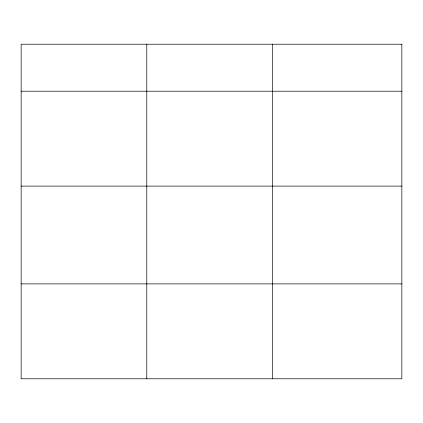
<?xml version="1.0" encoding="UTF-8"?>
<svg xmlns="http://www.w3.org/2000/svg" width="423" height="423" viewBox="0 0 423 423"><rect width="100%" height="100%" fill="white"/><g stroke="black" fill="none" stroke-linecap="round" stroke-linejoin="round"><path stroke-width="0.63" d="M21.15 91.215L401.85 91.215M21.15 186.115L401.85 186.115M21.15 283.886L401.85 283.886M272.412 44.219L272.412 378.781M146.781 44.219L146.781 378.781M401.85 44.219L21.15 44.219L21.15 378.781L401.85 378.781L401.85 44.219"/></g></svg>
